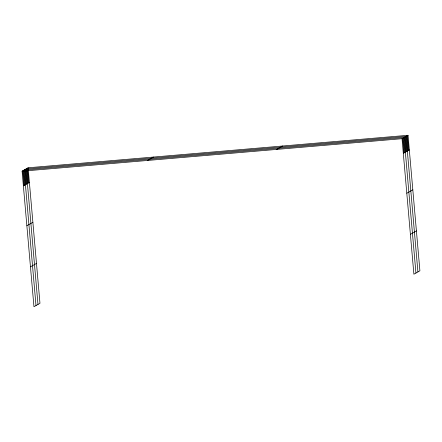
<?xml version="1.0" encoding="UTF-8"?>
<svg xmlns="http://www.w3.org/2000/svg" width="442" height="442" viewBox="0 0 442 442"><rect width="100%" height="100%" fill="white"/><g stroke="black" fill="none" stroke-linecap="round" stroke-linejoin="round"><path stroke-width="0.66" d="M28.111 167.778L39.968 303.306L33.957 306.726L22.1 171.203L28.111 167.778L408.043 135.274L419.9 270.797L413.889 274.222L402.032 138.694L408.043 135.274M23.382 185.85L29.393 182.424M26.874 225.735L32.885 222.315M147.479 160.474L153.49 157.054M30.465 266.835L36.482 263.415M276.653 149.424L282.665 146.004M403.314 153.341L409.325 149.921M406.8 193.231L412.817 189.811M410.397 234.332L416.408 230.906M22.1 171.203L402.032 138.694M407.38 135.65L408.662 150.297M406.723 136.025L407.999 150.672M417.917 271.929L406.06 136.401L26.128 168.91L37.984 304.433M405.397 136.782L406.679 151.424M404.734 137.158L406.016 151.805M415.933 273.057L404.076 137.534L24.144 170.037L36.001 305.56M403.391 137.921L404.673 152.567M402.712 138.307L403.994 152.954M27.454 168.159L28.73 182.8M26.791 168.535L28.073 183.181M25.465 169.286L26.747 183.933M24.807 169.662L26.089 184.308M23.465 170.424L24.746 185.071M22.78 170.816L24.061 185.458"/></g></svg>
